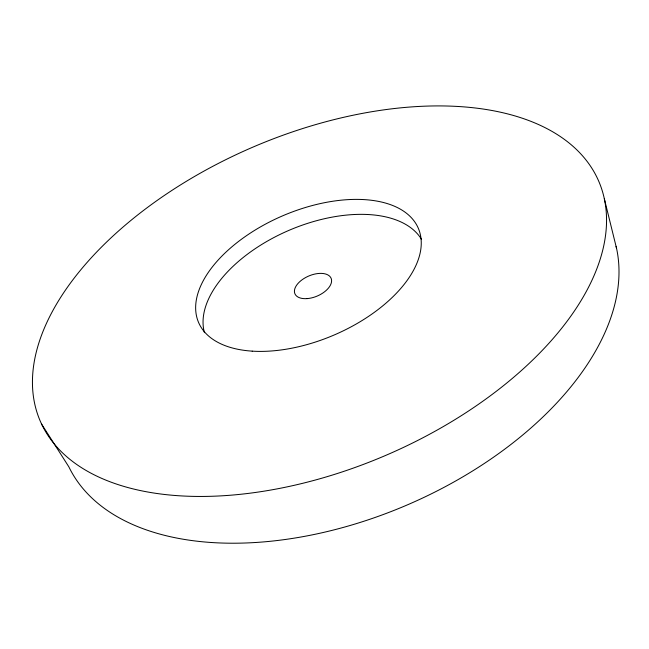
<?xml version="1.0" encoding="UTF-8"?>
<svg xmlns="http://www.w3.org/2000/svg" width="649" height="649" viewBox="0 0 649 649"><rect width="100%" height="100%" fill="white"/><g stroke="black" fill="none" stroke-linecap="round" stroke-linejoin="round"><path stroke-width="0.97" d="M41.633 424.162L68.859 466.85A295.741 172.91 -23.2 0 0 396.677 509.335A295.741 172.91 -23.2 0 0 616.096 246.344M604.324 198.756A303.91 167.831 -23.2 0 1 207.964 496.371A303.91 167.831 -23.2 0 1 146.203 208.41A303.91 167.831 -23.2 0 1 604.324 198.756L616.55 248.348M204.451 332.686A118.483 65.646 -23.2 0 1 288.813 230.419A118.483 65.646 -23.2 0 1 421.461 239.278M252.185 351.141A119.538 64.916 -23.2 0 0 421.258 242.953A119.538 64.916 -23.2 0 0 251.901 232.082A119.538 64.916 -23.2 0 0 252.185 351.141M307.155 298.605A19.689 10.879 -23.2 0 0 331.217 278.559A19.689 10.879 -23.2 0 0 300.641 280.912A19.689 10.879 -23.2 0 0 307.155 298.605"/></g></svg>
